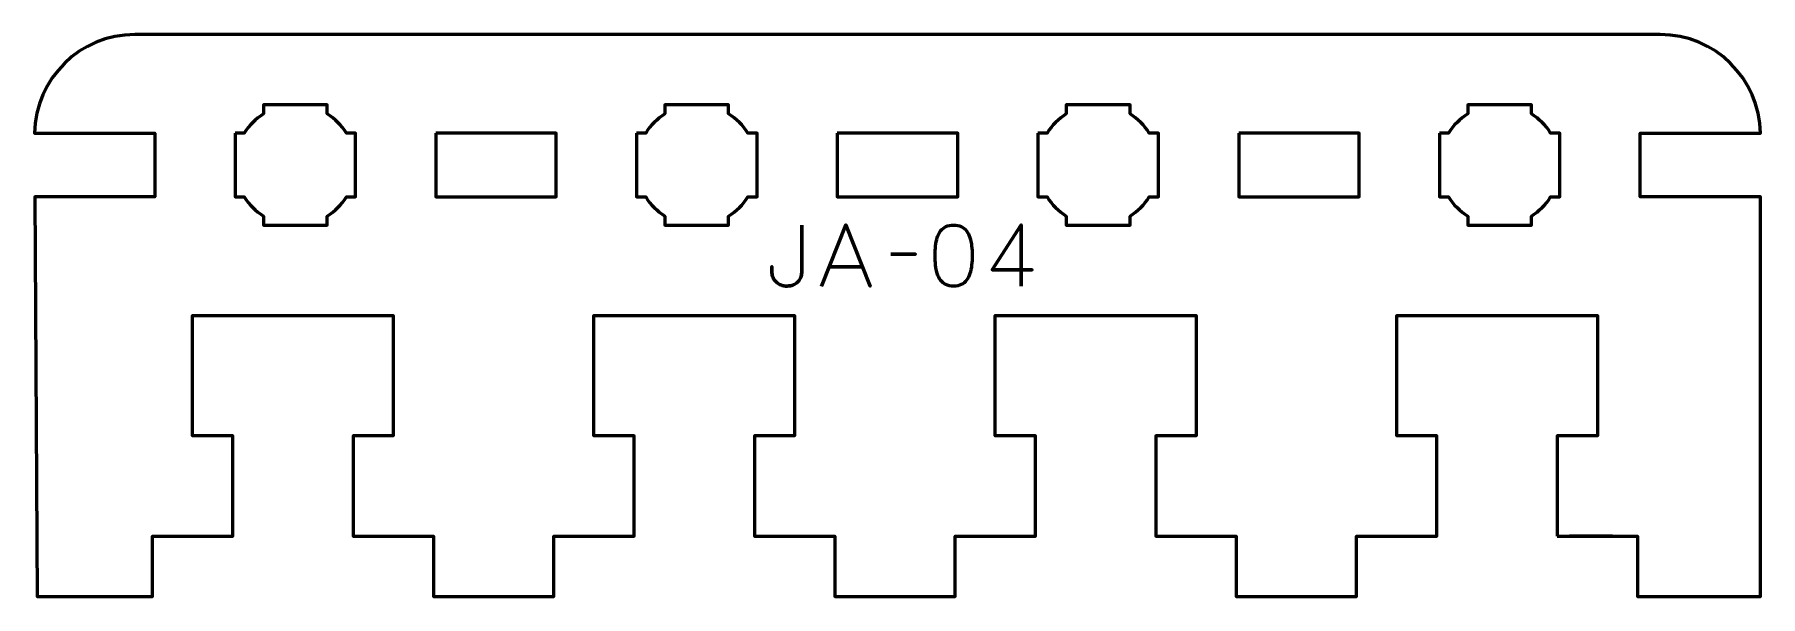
# Model space of a CAD drawing. Header units: centimetres. Extents: x -14.8 to -6.2, y -16.25 to -13.45.
import ezdxf

# ---------------------------------------------------------------- set-up
doc = ezdxf.new("R2010")
doc.units = ezdxf.units.CM
doc.header["$MEASUREMENT"] = 0
doc.layers.add('Layer 1', color=7, linetype='Continuous')

msp = doc.modelspace()

# ---------------------------------------------------------------- linework, layer by layer
at = {"layer": 'Layer 1', "lineweight": 53}
for points, knots in [([(-7.21256, -15.95001), (-7.21256, -15.95001), (-7.21256, -15.45), (-7.21256, -15.45), (-7.21256, -15.45), (-7.21256, -15.45), (-7.01256, -15.44999), (-7.01256, -15.44999), (-7.01256, -15.44999), (-7.01256, -15.44999), (-7.01256, -14.85), (-7.01256, -14.85), (-7.01256, -14.85), (-7.39589, -14.85), (-7.62923, -14.85), (-8.01256, -14.85), (-8.01256, -14.85), (-8.01256, -14.85), (-8.01256, -15.44999), (-8.01256, -15.44999), (-8.01256, -15.44999), (-8.01256, -15.44999), (-7.81256, -15.45), (-7.81256, -15.45), (-7.81256, -15.45), (-7.81256, -15.45), (-7.81256, -15.95), (-7.81256, -15.95), (-7.81256, -15.95), (-7.81256, -15.95), (-8.21256, -15.95), (-8.21256, -15.95), (-8.21256, -15.95), (-8.21256, -15.95), (-8.21256, -16.25), (-8.21256, -16.25), (-8.21256, -16.25), (-8.21256, -16.25), (-8.81256, -16.25), (-8.81256, -16.25), (-8.81256, -16.25), (-8.81256, -16.25), (-8.81256, -15.95), (-8.81256, -15.95), (-8.81256, -15.95), (-8.81256, -15.95), (-9.21256, -15.95), (-9.21256, -15.95), (-9.21256, -15.95), (-9.21256, -15.95), (-9.21256, -15.45), (-9.21256, -15.45), (-9.21256, -15.45), (-9.21256, -15.45), (-9.01256, -15.44999), (-9.01256, -15.44999), (-9.01256, -15.44999), (-9.01256, -15.44999), (-9.01256, -14.85), (-9.01256, -14.85), (-9.01256, -14.85), (-9.39589, -14.85), (-9.62923, -14.85), (-10.01256, -14.85), (-10.01256, -14.85), (-10.01256, -14.85), (-10.01256, -15.44999), (-10.01256, -15.44999), (-10.01256, -15.44999), (-10.01256, -15.44999), (-9.81256, -15.45), (-9.81256, -15.45), (-9.81256, -15.45), (-9.81256, -15.45), (-9.81256, -15.95001), (-9.81256, -15.95001), (-9.81256, -15.95001), (-9.81256, -15.95001), (-10.21256, -15.95), (-10.21256, -15.95), (-10.21256, -15.95), (-10.21256, -15.95), (-10.21256, -16.25), (-10.21256, -16.25), (-10.21256, -16.25), (-10.21256, -16.25), (-10.81256, -16.25), (-10.81256, -16.25), (-10.81256, -16.25), (-10.81256, -16.25), (-10.81256, -15.95), (-10.81256, -15.95), (-10.81256, -15.95), (-10.81256, -15.95), (-11.21256, -15.95), (-11.21256, -15.95), (-11.21256, -15.95), (-11.21256, -15.95), (-11.21256, -15.45), (-11.21256, -15.45), (-11.21256, -15.45), (-11.21256, -15.45), (-11.01256, -15.44999), (-11.01256, -15.44999), (-11.01256, -15.44999), (-11.01256, -15.44999), (-11.01256, -14.85), (-11.01256, -14.85), (-11.01256, -14.85), (-11.39589, -14.85), (-11.62923, -14.85), (-12.01256, -14.85), (-12.01256, -14.85), (-12.01256, -14.85), (-12.01256, -15.44999), (-12.01256, -15.44999), (-12.01256, -15.44999), (-12.01256, -15.44999), (-11.81256, -15.45), (-11.81256, -15.45), (-11.81256, -15.45), (-11.81256, -15.45), (-11.81256, -15.95001), (-11.81256, -15.95001), (-11.81256, -15.95001), (-11.81256, -15.95001), (-12.21256, -15.95), (-12.21256, -15.95), (-12.21256, -15.95), (-12.21256, -15.95), (-12.21256, -16.25), (-12.21256, -16.25), (-12.21256, -16.25), (-12.21256, -16.25), (-12.81256, -16.25), (-12.81256, -16.25), (-12.81256, -16.25), (-12.81256, -16.25), (-12.81256, -15.95), (-12.81256, -15.95), (-12.81256, -15.95), (-12.81256, -15.95), (-13.21256, -15.95), (-13.21256, -15.95), (-13.21256, -15.95), (-13.21256, -15.95), (-13.21256, -15.45), (-13.21256, -15.45), (-13.21256, -15.45), (-13.21256, -15.45), (-13.01256, -15.44999), (-13.01256, -15.44999), (-13.01256, -15.44999), (-13.01256, -15.44999), (-13.01256, -14.85), (-13.01256, -14.85), (-13.01256, -14.85), (-13.39589, -14.85), (-13.62923, -14.85), (-14.01256, -14.85), (-14.01256, -14.85), (-14.01256, -14.85), (-14.01256, -15.44999), (-14.01256, -15.44999), (-14.01256, -15.44999), (-14.01256, -15.44999), (-13.81256, -15.45), (-13.81256, -15.45), (-13.81256, -15.45), (-13.81256, -15.45), (-13.81256, -15.95001), (-13.81256, -15.95001), (-13.81256, -15.95001), (-13.81256, -15.95001), (-14.21256, -15.95), (-14.21256, -15.95), (-14.21256, -15.95), (-14.21256, -15.95), (-14.21256, -16.25), (-14.21256, -16.25), (-14.21256, -16.25), (-14.21256, -16.25), (-14.78756, -16.25), (-14.78756, -16.25), (-14.78756, -16.25), (-14.78756, -16.25), (-14.79813, -14.25875), (-14.79813, -14.25875), (-14.79813, -14.25875), (-14.79813, -14.25875), (-14.20006, -14.25875), (-14.20006, -14.25875), (-14.20006, -14.25875), (-14.20006, -14.25875), (-14.20006, -13.94125), (-14.20006, -13.94125), (-14.20006, -13.94125), (-14.20006, -13.94125), (-14.79995, -13.94125), (-14.79995, -13.94125), (-14.79995, -13.94125), (-14.79528, -13.6692), (-14.57322, -13.45), (-14.30006, -13.45), (-14.30006, -13.45), (-14.30006, -13.45), (-6.70006, -13.45), (-6.70006, -13.45), (-6.70006, -13.45), (-6.4269, -13.45), (-6.20484, -13.6692), (-6.20017, -13.94125), (-6.20017, -13.94125), (-6.20017, -13.94125), (-6.80006, -13.94125), (-6.80006, -13.94125), (-6.80006, -13.94125), (-6.80006, -13.94125), (-6.80006, -14.25875), (-6.80006, -14.25875), (-6.80006, -14.25875), (-6.80006, -14.25875), (-6.20006, -14.25875), (-6.20006, -14.25875), (-6.20006, -14.25875), (-6.20006, -14.25875), (-6.20006, -15.95001), (-6.20006, -15.95001), (-6.20006, -15.95001), (-6.20006, -15.95001), (-6.20006, -15.95), (-6.20006, -15.95), (-6.20006, -15.95), (-6.20006, -15.95), (-6.20006, -16.25), (-6.20006, -16.25), (-6.20006, -16.25), (-6.20006, -16.25), (-6.81256, -16.25), (-6.81256, -16.25), (-6.81256, -16.25), (-6.81256, -16.25), (-6.81256, -15.95), (-6.81256, -15.95), (-6.81256, -15.95), (-7.73025, -15.95001), (-6.40314, -15.94999), (-7.21256, -15.95001)], [0, 0, 0, 0, 0.016129, 0.016129, 0.016129, 0.016129, 0.0322581, 0.0322581, 0.0322581, 0.0322581, 0.0483871, 0.0483871, 0.0483871, 0.0483871, 0.0645161, 0.0645161, 0.0645161, 0.0645161, 0.0806452, 0.0806452, 0.0806452, 0.0806452, 0.0967742, 0.0967742, 0.0967742, 0.0967742, 0.1129032, 0.1129032, 0.1129032, 0.1129032, 0.1290323, 0.1290323, 0.1290323, 0.1290323, 0.1451613, 0.1451613, 0.1451613, 0.1451613, 0.1612903, 0.1612903, 0.1612903, 0.1612903, 0.1774194, 0.1774194, 0.1774194, 0.1774194, 0.1935484, 0.1935484, 0.1935484, 0.1935484, 0.2096774, 0.2096774, 0.2096774, 0.2096774, 0.2258065, 0.2258065, 0.2258065, 0.2258065, 0.2419355, 0.2419355, 0.2419355, 0.2419355, 0.2580645, 0.2580645, 0.2580645, 0.2580645, 0.2741935, 0.2741935, 0.2741935, 0.2741935, 0.2903226, 0.2903226, 0.2903226, 0.2903226, 0.3064516, 0.3064516, 0.3064516, 0.3064516, 0.3225806, 0.3225806, 0.3225806, 0.3225806, 0.3387097, 0.3387097, 0.3387097, 0.3387097, 0.3548387, 0.3548387, 0.3548387, 0.3548387, 0.3709677, 0.3709677, 0.3709677, 0.3709677, 0.3870968, 0.3870968, 0.3870968, 0.3870968, 0.4032258, 0.4032258, 0.4032258, 0.4032258, 0.4193548, 0.4193548, 0.4193548, 0.4193548, 0.4354839, 0.4354839, 0.4354839, 0.4354839, 0.4516129, 0.4516129, 0.4516129, 0.4516129, 0.4677419, 0.4677419, 0.4677419, 0.4677419, 0.483871, 0.483871, 0.483871, 0.483871, 0.5, 0.5, 0.5, 0.5, 0.516129, 0.516129, 0.516129, 0.516129, 0.5322581, 0.5322581, 0.5322581, 0.5322581, 0.5483871, 0.5483871, 0.5483871, 0.5483871, 0.5645161, 0.5645161, 0.5645161, 0.5645161, 0.5806452, 0.5806452, 0.5806452, 0.5806452, 0.5967742, 0.5967742, 0.5967742, 0.5967742, 0.6129032, 0.6129032, 0.6129032, 0.6129032, 0.6290323, 0.6290323, 0.6290323, 0.6290323, 0.6451613, 0.6451613, 0.6451613, 0.6451613, 0.6612903, 0.6612903, 0.6612903, 0.6612903, 0.6774194, 0.6774194, 0.6774194, 0.6774194, 0.6935484, 0.6935484, 0.6935484, 0.6935484, 0.7096774, 0.7096774, 0.7096774, 0.7096774, 0.7258065, 0.7258065, 0.7258065, 0.7258065, 0.7419355, 0.7419355, 0.7419355, 0.7419355, 0.7580645, 0.7580645, 0.7580645, 0.7580645, 0.7741935, 0.7741935, 0.7741935, 0.7741935, 0.7903226, 0.7903226, 0.7903226, 0.7903226, 0.8064516, 0.8064516, 0.8064516, 0.8064516, 0.8225806, 0.8225806, 0.8225806, 0.8225806, 0.8387097, 0.8387097, 0.8387097, 0.8387097, 0.8548387, 0.8548387, 0.8548387, 0.8548387, 0.8709677, 0.8709677, 0.8709677, 0.8709677, 0.8870968, 0.8870968, 0.8870968, 0.8870968, 0.9032258, 0.9032258, 0.9032258, 0.9032258, 0.9193548, 0.9193548, 0.9193548, 0.9193548, 0.9354839, 0.9354839, 0.9354839, 0.9354839, 0.9516129, 0.9516129, 0.9516129, 0.9516129, 0.9677419, 0.9677419, 0.9677419, 0.9677419, 0.983871, 0.983871, 0.983871, 0.983871, 1, 1, 1, 1]), ([(-13.80006, -13.94125), (-13.80006, -13.94125), (-13.75462, -13.94125), (-13.75462, -13.94125), (-13.75462, -13.94125), (-13.73039, -13.90249), (-13.69756, -13.86967), (-13.65881, -13.84544), (-13.65881, -13.84544), (-13.65881, -13.84544), (-13.65881, -13.8), (-13.65881, -13.8), (-13.65881, -13.8), (-13.65881, -13.8), (-13.50006, -13.8), (-13.50006, -13.8), (-13.50006, -13.8), (-13.50006, -13.8), (-13.34131, -13.8), (-13.34131, -13.8), (-13.34131, -13.8), (-13.34131, -13.8), (-13.34131, -13.84544), (-13.34131, -13.84544), (-13.34131, -13.84544), (-13.30256, -13.86967), (-13.26973, -13.90249), (-13.2455, -13.94125), (-13.2455, -13.94125), (-13.2455, -13.94125), (-13.20006, -13.94125), (-13.20006, -13.94125), (-13.20006, -13.94125), (-13.20006, -13.94125), (-13.20006, -14.1), (-13.20006, -14.1), (-13.20006, -14.1), (-13.20006, -14.1), (-13.20006, -14.25875), (-13.20006, -14.25875), (-13.20006, -14.25875), (-13.20006, -14.25875), (-13.2455, -14.25875), (-13.2455, -14.25875), (-13.2455, -14.25875), (-13.26973, -14.29751), (-13.30256, -14.33033), (-13.34131, -14.35456), (-13.34131, -14.35456), (-13.34131, -14.35456), (-13.34131, -14.4), (-13.34131, -14.4), (-13.34131, -14.4), (-13.34131, -14.4), (-13.50006, -14.4), (-13.50006, -14.4), (-13.50006, -14.4), (-13.50006, -14.4), (-13.65881, -14.4), (-13.65881, -14.4), (-13.65881, -14.4), (-13.65881, -14.4), (-13.65881, -14.35456), (-13.65881, -14.35456), (-13.65881, -14.35456), (-13.69756, -14.33033), (-13.73039, -14.29751), (-13.75462, -14.25875), (-13.75462, -14.25875), (-13.75462, -14.25875), (-13.80006, -14.25875), (-13.80006, -14.25875), (-13.80006, -14.25875), (-13.80006, -14.25875), (-13.80006, -14.1), (-13.80006, -14.1), (-13.80006, -14.1), (-13.80006, -14.1), (-13.80006, -13.94125), (-13.80006, -13.94125)], [0, 0, 0, 0, 0.05, 0.05, 0.05, 0.05, 0.1, 0.1, 0.1, 0.1, 0.15, 0.15, 0.15, 0.15, 0.2, 0.2, 0.2, 0.2, 0.25, 0.25, 0.25, 0.25, 0.3, 0.3, 0.3, 0.3, 0.35, 0.35, 0.35, 0.35, 0.4, 0.4, 0.4, 0.4, 0.45, 0.45, 0.45, 0.45, 0.5, 0.5, 0.5, 0.5, 0.55, 0.55, 0.55, 0.55, 0.6, 0.6, 0.6, 0.6, 0.65, 0.65, 0.65, 0.65, 0.7, 0.7, 0.7, 0.7, 0.75, 0.75, 0.75, 0.75, 0.8, 0.8, 0.8, 0.8, 0.85, 0.85, 0.85, 0.85, 0.9, 0.9, 0.9, 0.9, 0.95, 0.95, 0.95, 0.95, 1, 1, 1, 1]), ([(-11.80006, -13.94125), (-11.80006, -13.94125), (-11.75462, -13.94125), (-11.75462, -13.94125), (-11.75462, -13.94125), (-11.73039, -13.90249), (-11.69756, -13.86967), (-11.65881, -13.84544), (-11.65881, -13.84544), (-11.65881, -13.84544), (-11.65881, -13.8), (-11.65881, -13.8), (-11.65881, -13.8), (-11.65881, -13.8), (-11.50006, -13.8), (-11.50006, -13.8), (-11.50006, -13.8), (-11.50006, -13.8), (-11.34131, -13.8), (-11.34131, -13.8), (-11.34131, -13.8), (-11.34131, -13.8), (-11.34131, -13.84544), (-11.34131, -13.84544), (-11.34131, -13.84544), (-11.30256, -13.86967), (-11.26973, -13.90249), (-11.2455, -13.94125), (-11.2455, -13.94125), (-11.2455, -13.94125), (-11.20006, -13.94125), (-11.20006, -13.94125), (-11.20006, -13.94125), (-11.20006, -13.94125), (-11.20006, -14.1), (-11.20006, -14.1), (-11.20006, -14.1), (-11.20006, -14.1), (-11.20006, -14.25875), (-11.20006, -14.25875), (-11.20006, -14.25875), (-11.20006, -14.25875), (-11.2455, -14.25875), (-11.2455, -14.25875), (-11.2455, -14.25875), (-11.26973, -14.29751), (-11.30256, -14.33033), (-11.34131, -14.35456), (-11.34131, -14.35456), (-11.34131, -14.35456), (-11.34131, -14.4), (-11.34131, -14.4), (-11.34131, -14.4), (-11.34131, -14.4), (-11.50006, -14.4), (-11.50006, -14.4), (-11.50006, -14.4), (-11.50006, -14.4), (-11.65881, -14.4), (-11.65881, -14.4), (-11.65881, -14.4), (-11.65881, -14.4), (-11.65881, -14.35456), (-11.65881, -14.35456), (-11.65881, -14.35456), (-11.69756, -14.33033), (-11.73039, -14.29751), (-11.75462, -14.25875), (-11.75462, -14.25875), (-11.75462, -14.25875), (-11.80006, -14.25875), (-11.80006, -14.25875), (-11.80006, -14.25875), (-11.80006, -14.25875), (-11.80006, -14.1), (-11.80006, -14.1), (-11.80006, -14.1), (-11.80006, -14.1), (-11.80006, -13.94125), (-11.80006, -13.94125)], [0, 0, 0, 0, 0.05, 0.05, 0.05, 0.05, 0.1, 0.1, 0.1, 0.1, 0.15, 0.15, 0.15, 0.15, 0.2, 0.2, 0.2, 0.2, 0.25, 0.25, 0.25, 0.25, 0.3, 0.3, 0.3, 0.3, 0.35, 0.35, 0.35, 0.35, 0.4, 0.4, 0.4, 0.4, 0.45, 0.45, 0.45, 0.45, 0.5, 0.5, 0.5, 0.5, 0.55, 0.55, 0.55, 0.55, 0.6, 0.6, 0.6, 0.6, 0.65, 0.65, 0.65, 0.65, 0.7, 0.7, 0.7, 0.7, 0.75, 0.75, 0.75, 0.75, 0.8, 0.8, 0.8, 0.8, 0.85, 0.85, 0.85, 0.85, 0.9, 0.9, 0.9, 0.9, 0.95, 0.95, 0.95, 0.95, 1, 1, 1, 1]), ([(-9.80006, -13.94125), (-9.80006, -13.94125), (-9.75462, -13.94125), (-9.75462, -13.94125), (-9.75462, -13.94125), (-9.73039, -13.90249), (-9.69756, -13.86967), (-9.65881, -13.84544), (-9.65881, -13.84544), (-9.65881, -13.84544), (-9.65881, -13.8), (-9.65881, -13.8), (-9.65881, -13.8), (-9.65881, -13.8), (-9.50006, -13.8), (-9.50006, -13.8), (-9.50006, -13.8), (-9.50006, -13.8), (-9.34131, -13.8), (-9.34131, -13.8), (-9.34131, -13.8), (-9.34131, -13.8), (-9.34131, -13.84544), (-9.34131, -13.84544), (-9.34131, -13.84544), (-9.30256, -13.86967), (-9.26973, -13.90249), (-9.2455, -13.94125), (-9.2455, -13.94125), (-9.2455, -13.94125), (-9.20006, -13.94125), (-9.20006, -13.94125), (-9.20006, -13.94125), (-9.20006, -13.94125), (-9.20006, -14.1), (-9.20006, -14.1), (-9.20006, -14.1), (-9.20006, -14.1), (-9.20006, -14.25875), (-9.20006, -14.25875), (-9.20006, -14.25875), (-9.20006, -14.25875), (-9.2455, -14.25875), (-9.2455, -14.25875), (-9.2455, -14.25875), (-9.26973, -14.29751), (-9.30256, -14.33033), (-9.34131, -14.35456), (-9.34131, -14.35456), (-9.34131, -14.35456), (-9.34131, -14.4), (-9.34131, -14.4), (-9.34131, -14.4), (-9.34131, -14.4), (-9.50006, -14.4), (-9.50006, -14.4), (-9.50006, -14.4), (-9.50006, -14.4), (-9.65881, -14.4), (-9.65881, -14.4), (-9.65881, -14.4), (-9.65881, -14.4), (-9.65881, -14.35456), (-9.65881, -14.35456), (-9.65881, -14.35456), (-9.69756, -14.33033), (-9.73039, -14.29751), (-9.75462, -14.25875), (-9.75462, -14.25875), (-9.75462, -14.25875), (-9.80006, -14.25875), (-9.80006, -14.25875), (-9.80006, -14.25875), (-9.80006, -14.25875), (-9.80006, -14.1), (-9.80006, -14.1), (-9.80006, -14.1), (-9.80006, -14.1), (-9.80006, -13.94125), (-9.80006, -13.94125)], [0, 0, 0, 0, 0.05, 0.05, 0.05, 0.05, 0.1, 0.1, 0.1, 0.1, 0.15, 0.15, 0.15, 0.15, 0.2, 0.2, 0.2, 0.2, 0.25, 0.25, 0.25, 0.25, 0.3, 0.3, 0.3, 0.3, 0.35, 0.35, 0.35, 0.35, 0.4, 0.4, 0.4, 0.4, 0.45, 0.45, 0.45, 0.45, 0.5, 0.5, 0.5, 0.5, 0.55, 0.55, 0.55, 0.55, 0.6, 0.6, 0.6, 0.6, 0.65, 0.65, 0.65, 0.65, 0.7, 0.7, 0.7, 0.7, 0.75, 0.75, 0.75, 0.75, 0.8, 0.8, 0.8, 0.8, 0.85, 0.85, 0.85, 0.85, 0.9, 0.9, 0.9, 0.9, 0.95, 0.95, 0.95, 0.95, 1, 1, 1, 1]), ([(-7.80006, -13.94125), (-7.80006, -13.94125), (-7.75462, -13.94125), (-7.75462, -13.94125), (-7.75462, -13.94125), (-7.73039, -13.90249), (-7.69756, -13.86967), (-7.65881, -13.84544), (-7.65881, -13.84544), (-7.65881, -13.84544), (-7.65881, -13.8), (-7.65881, -13.8), (-7.65881, -13.8), (-7.65881, -13.8), (-7.50006, -13.8), (-7.50006, -13.8), (-7.50006, -13.8), (-7.50006, -13.8), (-7.34131, -13.8), (-7.34131, -13.8), (-7.34131, -13.8), (-7.34131, -13.8), (-7.34131, -13.84544), (-7.34131, -13.84544), (-7.34131, -13.84544), (-7.30256, -13.86967), (-7.26973, -13.90249), (-7.2455, -13.94125), (-7.2455, -13.94125), (-7.2455, -13.94125), (-7.20006, -13.94125), (-7.20006, -13.94125), (-7.20006, -13.94125), (-7.20006, -13.94125), (-7.20006, -14.1), (-7.20006, -14.1), (-7.20006, -14.1), (-7.20006, -14.1), (-7.20006, -14.25875), (-7.20006, -14.25875), (-7.20006, -14.25875), (-7.20006, -14.25875), (-7.2455, -14.25875), (-7.2455, -14.25875), (-7.2455, -14.25875), (-7.26973, -14.29751), (-7.30256, -14.33033), (-7.34131, -14.35456), (-7.34131, -14.35456), (-7.34131, -14.35456), (-7.34131, -14.4), (-7.34131, -14.4), (-7.34131, -14.4), (-7.34131, -14.4), (-7.50006, -14.4), (-7.50006, -14.4), (-7.50006, -14.4), (-7.50006, -14.4), (-7.65881, -14.4), (-7.65881, -14.4), (-7.65881, -14.4), (-7.65881, -14.4), (-7.65881, -14.35456), (-7.65881, -14.35456), (-7.65881, -14.35456), (-7.69756, -14.33033), (-7.73039, -14.29751), (-7.75462, -14.25875), (-7.75462, -14.25875), (-7.75462, -14.25875), (-7.80006, -14.25875), (-7.80006, -14.25875), (-7.80006, -14.25875), (-7.80006, -14.25875), (-7.80006, -14.1), (-7.80006, -14.1), (-7.80006, -14.1), (-7.80006, -14.1), (-7.80006, -13.94125), (-7.80006, -13.94125)], [0, 0, 0, 0, 0.05, 0.05, 0.05, 0.05, 0.1, 0.1, 0.1, 0.1, 0.15, 0.15, 0.15, 0.15, 0.2, 0.2, 0.2, 0.2, 0.25, 0.25, 0.25, 0.25, 0.3, 0.3, 0.3, 0.3, 0.35, 0.35, 0.35, 0.35, 0.4, 0.4, 0.4, 0.4, 0.45, 0.45, 0.45, 0.45, 0.5, 0.5, 0.5, 0.5, 0.55, 0.55, 0.55, 0.55, 0.6, 0.6, 0.6, 0.6, 0.65, 0.65, 0.65, 0.65, 0.7, 0.7, 0.7, 0.7, 0.75, 0.75, 0.75, 0.75, 0.8, 0.8, 0.8, 0.8, 0.85, 0.85, 0.85, 0.85, 0.9, 0.9, 0.9, 0.9, 0.95, 0.95, 0.95, 0.95, 1, 1, 1, 1]), ([(-12.80006, -13.94125), (-12.80006, -13.94125), (-12.20006, -13.94125), (-12.20006, -13.94125), (-12.20006, -13.94125), (-12.20006, -13.94125), (-12.20006, -14.25875), (-12.20006, -14.25875), (-12.20006, -14.25875), (-12.20006, -14.25875), (-12.80006, -14.25875), (-12.80006, -14.25875), (-12.80006, -14.25875), (-12.80006, -14.25875), (-12.80006, -13.94125), (-12.80006, -13.94125)], [0, 0, 0, 0, 0.25, 0.25, 0.25, 0.25, 0.5, 0.5, 0.5, 0.5, 0.75, 0.75, 0.75, 0.75, 1, 1, 1, 1]), ([(-10.80006, -13.94125), (-10.80006, -13.94125), (-10.20006, -13.94125), (-10.20006, -13.94125), (-10.20006, -13.94125), (-10.20006, -13.94125), (-10.20006, -14.25875), (-10.20006, -14.25875), (-10.20006, -14.25875), (-10.20006, -14.25875), (-10.80006, -14.25875), (-10.80006, -14.25875), (-10.80006, -14.25875), (-10.80006, -14.25875), (-10.80006, -13.94125), (-10.80006, -13.94125)], [0, 0, 0, 0, 0.25, 0.25, 0.25, 0.25, 0.5, 0.5, 0.5, 0.5, 0.75, 0.75, 0.75, 0.75, 1, 1, 1, 1]), ([(-8.80006, -13.94125), (-8.80006, -13.94125), (-8.20006, -13.94125), (-8.20006, -13.94125), (-8.20006, -13.94125), (-8.20006, -13.94125), (-8.20006, -14.25875), (-8.20006, -14.25875), (-8.20006, -14.25875), (-8.20006, -14.25875), (-8.80006, -14.25875), (-8.80006, -14.25875), (-8.80006, -14.25875), (-8.80006, -14.25875), (-8.80006, -13.94125), (-8.80006, -13.94125)], [0, 0, 0, 0, 0.25, 0.25, 0.25, 0.25, 0.5, 0.5, 0.5, 0.5, 0.75, 0.75, 0.75, 0.75, 1, 1, 1, 1])]:
    msp.add_open_spline(points, degree=3, knots=knots, dxfattribs=at)
at = {"layer": 'Layer 1', "color": 5, "lineweight": 53}
for points, knots in [([(-10.97694, -14.40035), (-10.97694, -14.40035), (-10.97736, -14.63742), (-10.97736, -14.63742), (-10.97736, -14.63742), (-10.97736, -14.64511), (-10.97899, -14.65287), (-10.98209, -14.66056), (-10.98209, -14.66056), (-10.98527, -14.66832), (-10.98992, -14.67538), (-10.99606, -14.68187), (-10.99606, -14.68187), (-11.00227, -14.68829), (-11.00982, -14.69351), (-11.01878, -14.69739), (-11.01878, -14.69739), (-11.02781, -14.70134), (-11.03811, -14.70332), (-11.04975, -14.70346), (-11.04975, -14.70346), (-11.0614, -14.70346), (-11.07191, -14.70155), (-11.08122, -14.69781), (-11.08122, -14.69781), (-11.09054, -14.694), (-11.09851, -14.68892), (-11.10507, -14.6825), (-11.10507, -14.6825), (-11.1117, -14.67608), (-11.11671, -14.66903), (-11.12024, -14.66119), (-11.12024, -14.66119), (-11.12377, -14.65336), (-11.12553, -14.64546), (-11.12553, -14.63742), (-11.12553, -14.63742), (-11.12553, -14.63742), (-11.12553, -14.60609), (-11.12553, -14.60609), (-11.12553, -14.60609), (-11.12553, -14.60609), (-11.12553, -14.63742), (-11.12553, -14.63742), (-11.12553, -14.63742), (-11.12553, -14.64546), (-11.12377, -14.65336), (-11.12024, -14.66119), (-11.12024, -14.66119), (-11.11671, -14.66903), (-11.1117, -14.67608), (-11.10507, -14.6825), (-11.10507, -14.6825), (-11.09851, -14.68892), (-11.09054, -14.694), (-11.08122, -14.69781), (-11.08122, -14.69781), (-11.07191, -14.70155), (-11.0614, -14.70346), (-11.04975, -14.70346), (-11.04975, -14.70346), (-11.03811, -14.70332), (-11.02781, -14.70134), (-11.01878, -14.69739), (-11.01878, -14.69739), (-11.00982, -14.69351), (-11.00227, -14.68829), (-10.99606, -14.68187), (-10.99606, -14.68187), (-10.98992, -14.67538), (-10.98527, -14.66832), (-10.98209, -14.66056), (-10.98209, -14.66056), (-10.97899, -14.65287), (-10.97736, -14.64511), (-10.97736, -14.63742), (-10.97736, -14.63742), (-10.97736, -14.63742), (-10.97694, -14.40035), (-10.97694, -14.40035)], [0, 0, 0, 0, 0.05, 0.05, 0.05, 0.05, 0.1, 0.1, 0.1, 0.1, 0.15, 0.15, 0.15, 0.15, 0.2, 0.2, 0.2, 0.2, 0.25, 0.25, 0.25, 0.25, 0.3, 0.3, 0.3, 0.3, 0.35, 0.35, 0.35, 0.35, 0.4, 0.4, 0.4, 0.4, 0.45, 0.45, 0.45, 0.45, 0.5, 0.5, 0.5, 0.5, 0.55, 0.55, 0.55, 0.55, 0.6, 0.6, 0.6, 0.6, 0.65, 0.65, 0.65, 0.65, 0.7, 0.7, 0.7, 0.7, 0.75, 0.75, 0.75, 0.75, 0.8, 0.8, 0.8, 0.8, 0.85, 0.85, 0.85, 0.85, 0.9, 0.9, 0.9, 0.9, 0.95, 0.95, 0.95, 0.95, 1, 1, 1, 1]), ([(-10.87873, -14.70388), (-10.87873, -14.70388), (-10.75766, -14.39866), (-10.75766, -14.39866), (-10.75766, -14.39866), (-10.75766, -14.39866), (-10.63616, -14.70388), (-10.63616, -14.70388), (-10.63616, -14.70388), (-10.63616, -14.70388), (-10.75766, -14.39866), (-10.75766, -14.39866), (-10.75766, -14.39866), (-10.75766, -14.39866), (-10.87873, -14.70388), (-10.87873, -14.70388)], [0, 0, 0, 0, 0.25, 0.25, 0.25, 0.25, 0.5, 0.5, 0.5, 0.5, 0.75, 0.75, 0.75, 0.75, 1, 1, 1, 1]), ([(-10.22045, -14.70388), (-10.20564, -14.70381), (-10.19287, -14.7012), (-10.18221, -14.69612), (-10.18221, -14.69612), (-10.17163, -14.69104), (-10.16281, -14.68377), (-10.15576, -14.67453), (-10.15576, -14.67453), (-10.14877, -14.66522), (-10.14327, -14.65421), (-10.13918, -14.64151), (-10.13918, -14.64151), (-10.13515, -14.62881), (-10.13226, -14.61491), (-10.13064, -14.59967), (-10.13064, -14.59967), (-10.12894, -14.58443), (-10.1281, -14.56841), (-10.12817, -14.55148), (-10.12817, -14.55148), (-10.1281, -14.53462), (-10.12894, -14.5186), (-10.13064, -14.50343), (-10.13064, -14.50343), (-10.13226, -14.48826), (-10.13515, -14.47429), (-10.13918, -14.46159), (-10.13918, -14.46159), (-10.14327, -14.44896), (-10.14877, -14.43796), (-10.15576, -14.42857), (-10.15576, -14.42857), (-10.16281, -14.41926), (-10.17163, -14.41199), (-10.18221, -14.40691), (-10.18221, -14.40691), (-10.19287, -14.40176), (-10.20564, -14.39915), (-10.22045, -14.39908), (-10.22045, -14.39908), (-10.23527, -14.39915), (-10.24804, -14.40176), (-10.2587, -14.40691), (-10.2587, -14.40691), (-10.26928, -14.41199), (-10.2781, -14.41926), (-10.28515, -14.42857), (-10.28515, -14.42857), (-10.29214, -14.43796), (-10.29764, -14.44896), (-10.30173, -14.46159), (-10.30173, -14.46159), (-10.30576, -14.47429), (-10.30865, -14.48826), (-10.31027, -14.50343), (-10.31027, -14.50343), (-10.31196, -14.5186), (-10.31281, -14.53462), (-10.31274, -14.55148), (-10.31274, -14.55148), (-10.31281, -14.56841), (-10.31196, -14.58443), (-10.31027, -14.59967), (-10.31027, -14.59967), (-10.30865, -14.61491), (-10.30576, -14.62881), (-10.30173, -14.64151), (-10.30173, -14.64151), (-10.29764, -14.65421), (-10.29214, -14.66522), (-10.28515, -14.67453), (-10.28515, -14.67453), (-10.2781, -14.68377), (-10.26928, -14.69104), (-10.2587, -14.69612), (-10.2587, -14.69612), (-10.24804, -14.7012), (-10.23527, -14.70381), (-10.22045, -14.70388)], [0, 0, 0, 0, 0.05, 0.05, 0.05, 0.05, 0.1, 0.1, 0.1, 0.1, 0.15, 0.15, 0.15, 0.15, 0.2, 0.2, 0.2, 0.2, 0.25, 0.25, 0.25, 0.25, 0.3, 0.3, 0.3, 0.3, 0.35, 0.35, 0.35, 0.35, 0.4, 0.4, 0.4, 0.4, 0.45, 0.45, 0.45, 0.45, 0.5, 0.5, 0.5, 0.5, 0.55, 0.55, 0.55, 0.55, 0.6, 0.6, 0.6, 0.6, 0.65, 0.65, 0.65, 0.65, 0.7, 0.7, 0.7, 0.7, 0.75, 0.75, 0.75, 0.75, 0.8, 0.8, 0.8, 0.8, 0.85, 0.85, 0.85, 0.85, 0.9, 0.9, 0.9, 0.9, 0.95, 0.95, 0.95, 0.95, 1, 1, 1, 1]), ([(-10.22045, -14.70388), (-10.20564, -14.70381), (-10.19287, -14.7012), (-10.18221, -14.69612), (-10.18221, -14.69612), (-10.17163, -14.69104), (-10.16281, -14.68377), (-10.15576, -14.67453), (-10.15576, -14.67453), (-10.14877, -14.66522), (-10.14327, -14.65421), (-10.13918, -14.64151), (-10.13918, -14.64151), (-10.13515, -14.62881), (-10.13226, -14.61491), (-10.13064, -14.59967), (-10.13064, -14.59967), (-10.12894, -14.58443), (-10.1281, -14.56841), (-10.12817, -14.55148), (-10.12817, -14.55148), (-10.1281, -14.53462), (-10.12894, -14.5186), (-10.13064, -14.50343), (-10.13064, -14.50343), (-10.13226, -14.48826), (-10.13515, -14.47429), (-10.13918, -14.46159), (-10.13918, -14.46159), (-10.14327, -14.44896), (-10.14877, -14.43796), (-10.15576, -14.42857), (-10.15576, -14.42857), (-10.16281, -14.41926), (-10.17163, -14.41199), (-10.18221, -14.40691), (-10.18221, -14.40691), (-10.19287, -14.40176), (-10.20564, -14.39915), (-10.22045, -14.39908), (-10.22045, -14.39908), (-10.23527, -14.39915), (-10.24804, -14.40176), (-10.2587, -14.40691), (-10.2587, -14.40691), (-10.26928, -14.41199), (-10.2781, -14.41926), (-10.28515, -14.42857), (-10.28515, -14.42857), (-10.29214, -14.43796), (-10.29764, -14.44896), (-10.30173, -14.46159), (-10.30173, -14.46159), (-10.30576, -14.47429), (-10.30865, -14.48826), (-10.31027, -14.50343), (-10.31027, -14.50343), (-10.31196, -14.5186), (-10.31281, -14.53462), (-10.31274, -14.55148), (-10.31274, -14.55148), (-10.31281, -14.56841), (-10.31196, -14.58443), (-10.31027, -14.59967), (-10.31027, -14.59967), (-10.30865, -14.61491), (-10.30576, -14.62881), (-10.30173, -14.64151), (-10.30173, -14.64151), (-10.29764, -14.65421), (-10.29214, -14.66522), (-10.28515, -14.67453), (-10.28515, -14.67453), (-10.2781, -14.68377), (-10.26928, -14.69104), (-10.2587, -14.69612), (-10.2587, -14.69612), (-10.24804, -14.7012), (-10.23527, -14.70381), (-10.22045, -14.70388)], [0, 0, 0, 0, 0.05, 0.05, 0.05, 0.05, 0.1, 0.1, 0.1, 0.1, 0.15, 0.15, 0.15, 0.15, 0.2, 0.2, 0.2, 0.2, 0.25, 0.25, 0.25, 0.25, 0.3, 0.3, 0.3, 0.3, 0.35, 0.35, 0.35, 0.35, 0.4, 0.4, 0.4, 0.4, 0.45, 0.45, 0.45, 0.45, 0.5, 0.5, 0.5, 0.5, 0.55, 0.55, 0.55, 0.55, 0.6, 0.6, 0.6, 0.6, 0.65, 0.65, 0.65, 0.65, 0.7, 0.7, 0.7, 0.7, 0.75, 0.75, 0.75, 0.75, 0.8, 0.8, 0.8, 0.8, 0.85, 0.85, 0.85, 0.85, 0.9, 0.9, 0.9, 0.9, 0.95, 0.95, 0.95, 0.95, 1, 1, 1, 1]), ([(-9.88391, -14.70388), (-9.88391, -14.70388), (-9.88391, -14.39866), (-9.88391, -14.39866), (-9.88391, -14.39866), (-9.88391, -14.39866), (-10.02784, -14.6226), (-10.02784, -14.6226), (-10.02784, -14.6226), (-10.02784, -14.6226), (-9.82972, -14.6226), (-9.82972, -14.6226), (-9.82972, -14.6226), (-9.82972, -14.6226), (-10.02784, -14.6226), (-10.02784, -14.6226), (-10.02784, -14.6226), (-10.02784, -14.6226), (-9.88391, -14.39866), (-9.88391, -14.39866), (-9.88391, -14.39866), (-9.88391, -14.39866), (-9.88391, -14.70388), (-9.88391, -14.70388)], [0, 0, 0, 0, 0.1666667, 0.1666667, 0.1666667, 0.1666667, 0.3333333, 0.3333333, 0.3333333, 0.3333333, 0.5, 0.5, 0.5, 0.5, 0.6666667, 0.6666667, 0.6666667, 0.6666667, 0.8333333, 0.8333333, 0.8333333, 0.8333333, 1, 1, 1, 1]), ([(-10.84063, -14.60778), (-10.84063, -14.60778), (-10.67469, -14.60778), (-10.67469, -14.60778), (-10.67469, -14.60778), (-10.67469, -14.60778), (-10.84063, -14.60778), (-10.84063, -14.60778)], [0, 0, 0, 0, 0.5, 0.5, 0.5, 0.5, 1, 1, 1, 1]), ([(-10.53287, -14.54428), (-10.53287, -14.54428), (-10.40968, -14.54428), (-10.40968, -14.54428), (-10.40968, -14.54428), (-10.40968, -14.54428), (-10.53287, -14.54428), (-10.53287, -14.54428)], [0, 0, 0, 0, 0.5, 0.5, 0.5, 0.5, 1, 1, 1, 1])]:
    msp.add_open_spline(points, degree=3, knots=knots, dxfattribs=at)

doc.saveas('drawing.dxf')
